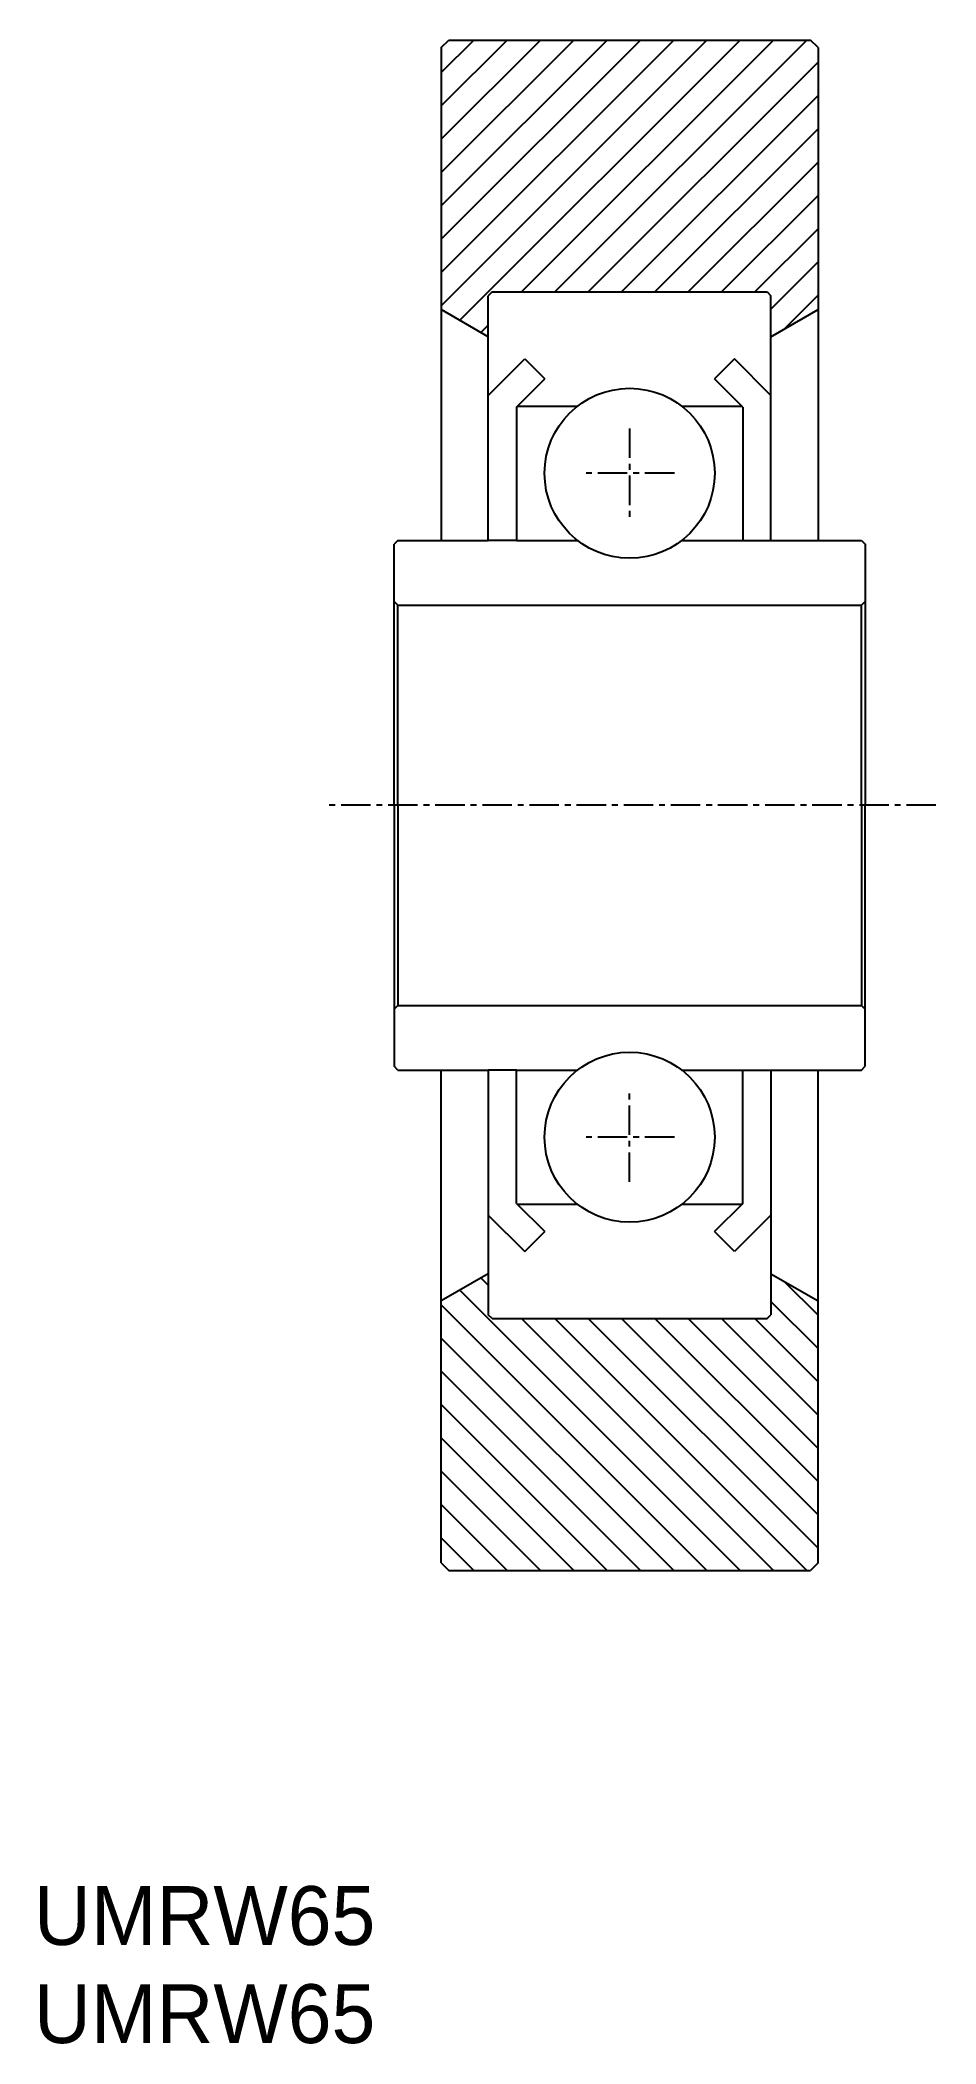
# Model space of a CAD drawing. Extents: x -73.5 to -35.4, y -1.6 to 83.5.
import ezdxf

# ---------------------------------------------------------------- set-up
doc = ezdxf.new("R2010")
doc.units = 0
doc.linetypes.add('CENTER', pattern=[2, 1.25, -0.25, 0.25, -0.25])
doc.layers.get('0').update_dxf_attribs({"linetype": 'CONTINUOUS'})
doc.layers.add('CENTER', color=1, linetype='CENTER')

# ---------------------------------------------------------------- blocks, each defined once
blk = doc.blocks.new('*U2')
for p in [(-73.725, 2.621), (-73.725, -1.546)]:
    blk.add_text('UMRW65', height=2.5).set_placement(p)
blk = doc.blocks.new('*X5')
at = {"color": 0, "linetype": 'CONTINUOUS'}
for p, q in [((-56.443, 72.25), (-45.16, 83.533)), ((-56.443, 73.664), (-46.574, 83.533)), ((-56.443, 75.078), (-47.989, 83.533)), ((-56.443, 76.493), (-49.403, 83.533)), ((-56.443, 77.907), (-50.817, 83.533)), ((-56.443, 79.321), (-52.231, 83.533)), ((-56.443, 80.735), (-53.645, 83.533)), ((-56.443, 82.149), (-55.06, 83.533)), ((-55.65, 71.63), (-43.746, 83.533)), ((-53.032, 72.833), (-42.332, 83.533)), ((-51.618, 72.833), (-40.918, 83.533)), ((-50.203, 72.833), (-40.443, 82.593)), ((-48.789, 72.833), (-40.443, 81.179)), ((-47.375, 72.833), (-40.443, 79.765)), ((-45.961, 72.833), (-40.443, 78.35)), ((-44.547, 72.833), (-40.443, 76.936)), ((-43.132, 72.833), (-40.443, 75.522)), ((-42.443, 72.108), (-40.443, 74.108)), ((-41.877, 71.261), (-40.443, 72.694)), ((-54.753, 71.112), (-54.443, 71.422))]:
    blk.add_line(p, q, dxfattribs=at)
blk = doc.blocks.new('*X6')
at = {"color": 0, "linetype": 'CONTINUOUS'}
for p, q in [((-54.753, 30.954), (-54.443, 30.645)), ((-41.877, 30.806), (-40.443, 29.373)), ((-56.443, 29.816), (-45.16, 18.533)), ((-55.65, 30.437), (-43.746, 18.533)), ((-42.443, 29.959), (-40.443, 27.959)), ((-53.032, 29.233), (-42.332, 18.533)), ((-51.618, 29.233), (-40.918, 18.533)), ((-50.203, 29.233), (-40.443, 19.473)), ((-48.789, 29.233), (-40.443, 20.888)), ((-47.375, 29.233), (-40.443, 22.302)), ((-45.961, 29.233), (-40.443, 23.716)), ((-44.547, 29.233), (-40.443, 25.13)), ((-43.132, 29.233), (-40.443, 26.544)), ((-56.443, 28.402), (-46.574, 18.533)), ((-56.443, 26.988), (-47.989, 18.533)), ((-56.443, 25.574), (-49.403, 18.533)), ((-56.443, 24.16), (-50.817, 18.533)), ((-56.443, 22.745), (-52.231, 18.533)), ((-56.443, 21.331), (-53.645, 18.533)), ((-56.443, 19.917), (-55.06, 18.533))]:
    blk.add_line(p, q, dxfattribs=at)

msp = doc.modelspace()

# ---------------------------------------------------------------- linework, layer by layer
at = {"color": 7, "linetype": 'CONTINUOUS'}
for p, q in [((-56.443, 83.213), (-56.123, 83.533)), ((-56.123, 83.533), (-40.763, 83.533)), ((-40.443, 83.213), (-40.763, 83.533)), ((-56.443, 83.213), (-56.443, 62.283)), ((-40.443, 83.213), (-40.443, 62.283)), ((-54.283, 72.833), (-54.443, 72.673)), ((-54.443, 68.442), (-54.443, 72.673)), ((-54.283, 72.833), (-42.603, 72.833)), ((-42.603, 72.833), (-42.443, 72.673)), ((-42.443, 68.442), (-42.443, 72.673)), ((-54.443, 70.933), (-56.443, 72.088)), ((-42.443, 70.933), (-40.443, 72.088)), ((-54.443, 68.442), (-52.892, 69.994)), ((-52.892, 69.994), (-52.043, 69.145)), ((-43.995, 69.994), (-44.843, 69.145)), ((-42.443, 68.442), (-43.995, 69.994)), ((-53.243, 67.945), (-52.043, 69.145)), ((-43.643, 67.945), (-44.843, 69.145)), ((-54.443, 62.283), (-54.443, 68.442)), ((-42.443, 62.283), (-42.443, 68.442)), ((-53.243, 67.945), (-53.243, 62.283)), ((-53.205, 67.983), (-50.659, 67.983)), ((-46.228, 67.983), (-43.681, 67.983)), ((-43.643, 67.945), (-43.643, 62.283)), ((-58.283, 62.283), (-58.443, 62.123)), ((-58.283, 62.283), (-54.443, 62.283)), ((-53.243, 62.283), (-54.443, 62.283)), ((-53.243, 62.283), (-50.659, 62.283)), ((-46.228, 62.283), (-43.643, 62.283)), ((-43.643, 62.283), (-42.443, 62.283)), ((-42.443, 62.283), (-38.603, 62.283)), ((-38.603, 62.283), (-38.443, 62.123)), ((-58.443, 59.533), (-58.443, 62.123)), ((-38.443, 62.123), (-38.443, 59.533)), ((-58.283, 59.533), (-58.443, 59.693)), ((-38.603, 59.533), (-38.443, 59.693)), ((-58.443, 51.033), (-58.443, 59.533)), ((-58.283, 51.033), (-58.283, 59.533)), ((-58.283, 59.533), (-38.603, 59.533)), ((-38.603, 51.033), (-38.603, 59.533)), ((-38.443, 59.533), (-38.443, 51.033)), ((-58.443, 51.033), (-58.443, 42.533)), ((-58.283, 51.033), (-58.283, 42.533)), ((-38.603, 51.033), (-38.603, 42.533)), ((-38.443, 42.533), (-38.443, 51.033)), ((-58.443, 42.533), (-58.443, 39.943)), ((-58.283, 42.533), (-58.443, 42.373)), ((-58.283, 42.533), (-38.603, 42.533)), ((-38.603, 42.533), (-38.443, 42.373)), ((-38.443, 39.943), (-38.443, 42.533)), ((-58.283, 39.783), (-58.443, 39.943)), ((-58.283, 39.783), (-54.443, 39.783)), ((-56.443, 18.853), (-56.443, 39.783)), ((-53.243, 39.783), (-54.443, 39.783)), ((-54.443, 39.783), (-54.443, 33.624)), ((-53.243, 39.783), (-50.659, 39.783)), ((-53.243, 34.121), (-53.243, 39.783)), ((-46.228, 39.783), (-43.643, 39.783)), ((-43.643, 39.783), (-42.443, 39.783)), ((-43.643, 34.121), (-43.643, 39.783)), ((-42.443, 39.783), (-38.603, 39.783)), ((-42.443, 39.783), (-42.443, 33.624)), ((-40.443, 18.853), (-40.443, 39.783)), ((-38.603, 39.783), (-38.443, 39.943)), ((-53.243, 34.121), (-52.043, 32.921)), ((-53.205, 34.083), (-50.659, 34.083)), ((-46.228, 34.083), (-43.681, 34.083)), ((-43.643, 34.121), (-44.843, 32.921)), ((-54.443, 33.624), (-54.443, 29.393)), ((-54.443, 33.624), (-52.892, 32.073)), ((-42.443, 33.624), (-43.995, 32.073)), ((-42.443, 33.624), (-42.443, 29.393)), ((-52.892, 32.073), (-52.043, 32.921)), ((-43.995, 32.073), (-44.843, 32.921)), ((-54.443, 31.133), (-56.443, 29.979)), ((-42.443, 31.133), (-40.443, 29.979)), ((-54.283, 29.233), (-54.443, 29.393)), ((-54.283, 29.233), (-42.603, 29.233)), ((-42.603, 29.233), (-42.443, 29.393)), ((-56.443, 18.853), (-56.123, 18.533)), ((-40.443, 18.853), (-40.763, 18.533)), ((-56.123, 18.533), (-40.763, 18.533))]:
    msp.add_line(p, q, dxfattribs=at)
for centre in [(-48.443, 65.133), (-48.443, 36.933)]:
    msp.add_circle(centre, 3.61, dxfattribs=at)
at = {"layer": 'CENTER', "color": 1, "linetype": 'CENTER'}
for p, q in [((-48.443, 67.033), (-48.443, 63.233)), ((-46.543, 65.133), (-50.343, 65.133)), ((-35.443, 51.033), (-61.443, 51.033)), ((-48.443, 35.033), (-48.443, 38.833)), ((-46.543, 36.933), (-50.343, 36.933))]:
    msp.add_line(p, q, dxfattribs=at)

# ---------------------------------------------------------------- block references
at = {"color": 3, "linetype": 'CONTINUOUS'}
for name in ['*X5', '*X6']:
    msp.add_blockref(name, (0, 0), dxfattribs=at)
at = {"color": 7, "linetype": 'CONTINUOUS'}
msp.add_blockref('*U2', (0, 0), dxfattribs=at)

doc.saveas('drawing.dxf')
